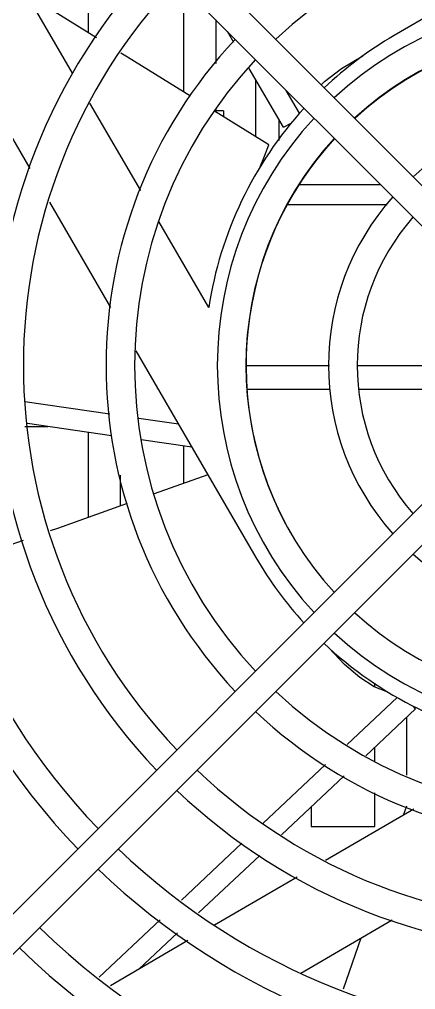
# Model space of a CAD drawing. Header units: millimetres. Extents: x 0 to 101, y -1 to 90.
# Drawn here: x 6.76 to 9.25, y 34.78 to 40.87 of the extents above; entities that cross this region are included whole.
import ezdxf

# ---------------------------------------------------------------- set-up
doc = ezdxf.new("R2010")
doc.units = ezdxf.units.MM

msp = doc.modelspace()

# ---------------------------------------------------------------- linework, layer by layer
for p, q in [((5.5102, 43.6071), (9.6465, 39.4708)), ((5.3829, 43.4798), (9.5193, 39.3435)), ((7.19, 40.79), (7.19, 41.5387)), ((10.3687, 41.5038), (9.1116, 40.7729)), ((7.79, 40.4168), (7.79, 41.0727)), ((7.0901, 40.536), (6.7966, 41.0407)), ((7.2401, 40.7587), (6.8009, 41.0333)), ((7.99, 40.8727), (7.99, 40.5968)), ((8.1043, 40.7306), (8.0647, 40.798)), ((8.4168, 40.1972), (8.2003, 40.5667)), ((6.4911, 40.5051), (6.821, 39.9377)), ((8.24, 40.4989), (8.24, 40.1379)), ((8.5179, 40.2854), (8.4342, 40.4285)), ((7.5187, 39.7988), (7.199, 40.3486)), ((8.3247, 40.0854), (7.9832, 40.2971)), ((7.99, 40.3082), (7.99, 40.2929)), ((8.04, 40.3), (7.99, 40.3)), ((8.04, 40.3), (8.04, 40.2619)), ((8.39, 40.1141), (8.39, 40.243)), ((8.4168, 40.1972), (8.465, 40.2234)), ((8.515, 39.8375), (9.0253, 39.8375)), ((6.9437, 39.7266), (7.3287, 39.0646)), ((8.44, 39.7111), (9.0694, 39.7111)), ((7.946, 39.0639), (7.6322, 39.6037)), ((7.4872, 38.7919), (8.2432, 37.4917)), ((8.1808, 38.6981), (8.7068, 38.6981)), ((8.8802, 38.6981), (9.4049, 38.6981)), ((8.186, 38.55), (8.7074, 38.55)), ((8.8948, 38.55), (9.417, 38.55)), ((7.3242, 38.393), (6.7898, 38.4704)), ((7.7555, 38.3305), (7.5062, 38.3667)), ((6.79, 38.3155), (6.9349, 38.3155)), ((7.3348, 38.2578), (6.8054, 38.3341)), ((7.19, 37.7448), (7.19, 38.2787)), ((7.8401, 38.185), (7.5217, 38.2309)), ((7.79, 37.9589), (7.79, 38.1922)), ((9.5193, 38.0565), (5.3829, 33.9202)), ((7.39, 38.0107), (7.39, 37.8162)), ((7.9404, 38.0126), (7.603, 37.8922)), ((9.6465, 37.9293), (5.5102, 33.793)), ((6.7788, 37.599), (6.2838, 37.4246)), ((8.99, 36.6783), (8.99, 36.7025)), ((9.1309, 36.6122), (8.8167, 36.3174)), ((9.2472, 36.5406), (8.9335, 36.2458)), ((9.2472, 36.5406), (9.2321, 36.5578)), ((9.19, 36.4869), (9.19, 36.1235)), ((8.99, 36.2112), (8.99, 36.2989)), ((8.6811, 36.19), (8.2872, 35.8203)), ((8.798, 36.1184), (8.4035, 35.7475)), ((8.99, 35.8), (8.99, 36.0121)), ((9.1894, 35.9295), (9.1692, 35.8708)), ((8.59, 35.9228), (8.59, 35.8)), ((9.2366, 35.91), (8.6813, 35.5871)), ((8.59, 35.8), (8.99, 35.8)), ((8.155, 35.6961), (7.7738, 35.3381)), ((8.2669, 35.6191), (7.8819, 35.2572)), ((8.5024, 35.4831), (7.9833, 35.1813)), ((7.6409, 35.2133), (7.2571, 34.8527)), ((8.5249, 34.8793), (9.1005, 35.2139)), ((7.8146, 35.0832), (7.3275, 34.8)), ((7.7491, 35.1323), (7.5058, 34.9037)), ((8.9028, 35.099), (8.791, 34.7773))]:
    msp.add_line(p, q)
for points in [[(7.8307, 40.3916), (7.4345, 40.6372), (7.3924, 40.6635)], [(8.6538, 40.4635), (8.674, 40.4846), (8.7807, 40.5656), (8.9162, 40.6462)], [(8.2696, 39.9488), (8.2966, 40.0162), (8.3247, 40.0854)], [(7.433, 37.8315), (6.9951, 37.6752), (6.9483, 37.6587)], [(9.073, 36.6463), (8.9865, 36.6796), (8.896, 36.7375), (8.8009, 36.8192), (8.7007, 36.9248)]]:
    msp.add_lwpolyline(points)
for centre, radius, start, end in [((10.29, 38.7), 4.39, 136.17563, 223.82437), ((10.29, 38.7), 4.21, 136.22589, 223.77411), ((10.29, 38.7), 2.81, 46.84266, 133.15734), ((10.29, 38.7), 3.69, 136.40274, 223.59726), ((10.29, 38.7), 3.51, 136.47452, 223.52548), ((10.29, 38.7), 2.29, 47.26035, 132.73965), ((10.29, 38.7), 2.11, 47.447, 132.553), ((10.29, 38.6981), 2.1092, 47.48248, 132.51752), ((10.29, 38.7), 2.99, 136.73173, 223.26827), ((10.318, 38.6981), 2.4, 120.17583, 133.29091), ((10.29, 38.7), 2.81, 136.84266, 223.15734), ((10.318, 38.6981), 2.4, 137.60532, 171.23339), ((10.29, 38.7), 1.59, 48.25074, 131.74926), ((10.29, 38.7), 2.29, 137.25224, 222.74776), ((10.29, 38.7), 2.11, 137.447, 222.553), ((10.29, 38.6981), 2.1092, 137.4094, 209.86062), ((10.29, 38.7), 1.59, 138.2569, 221.7431), ((10.29, 38.7), 1.41, 138.68078, 221.31922), ((10.29, 38.7), 1.59, 228.25074, 311.74926), ((10.318, 38.6981), 2.4, 210.17583, 222.343), ((10.29, 38.7), 2.11, 227.447, 312.553), ((10.29, 38.7), 2.29, 227.26035, 312.73965), ((10.318, 38.6981), 2.4, 226.65206, 261.23339), ((10.29, 38.7), 2.81, 226.84266, 313.15734), ((10.29, 38.7), 2.99, 226.73173, 313.26827), ((10.29, 38.7), 3.51, 226.46852, 313.53148), ((10.29, 38.7), 3.69, 226.39674, 313.60326), ((10.29, 38.7), 4.21, 226.22589, 313.77411), ((10.29, 38.7), 4.39, 226.17563, 313.82437), ((10.29, 38.7), 4.91, 226.05112, 313.94888), ((10.29, 38.7), 5.09, 226.01675, 313.98325)]:
    msp.add_arc(centre, radius, start, end)

doc.saveas('drawing.dxf')
